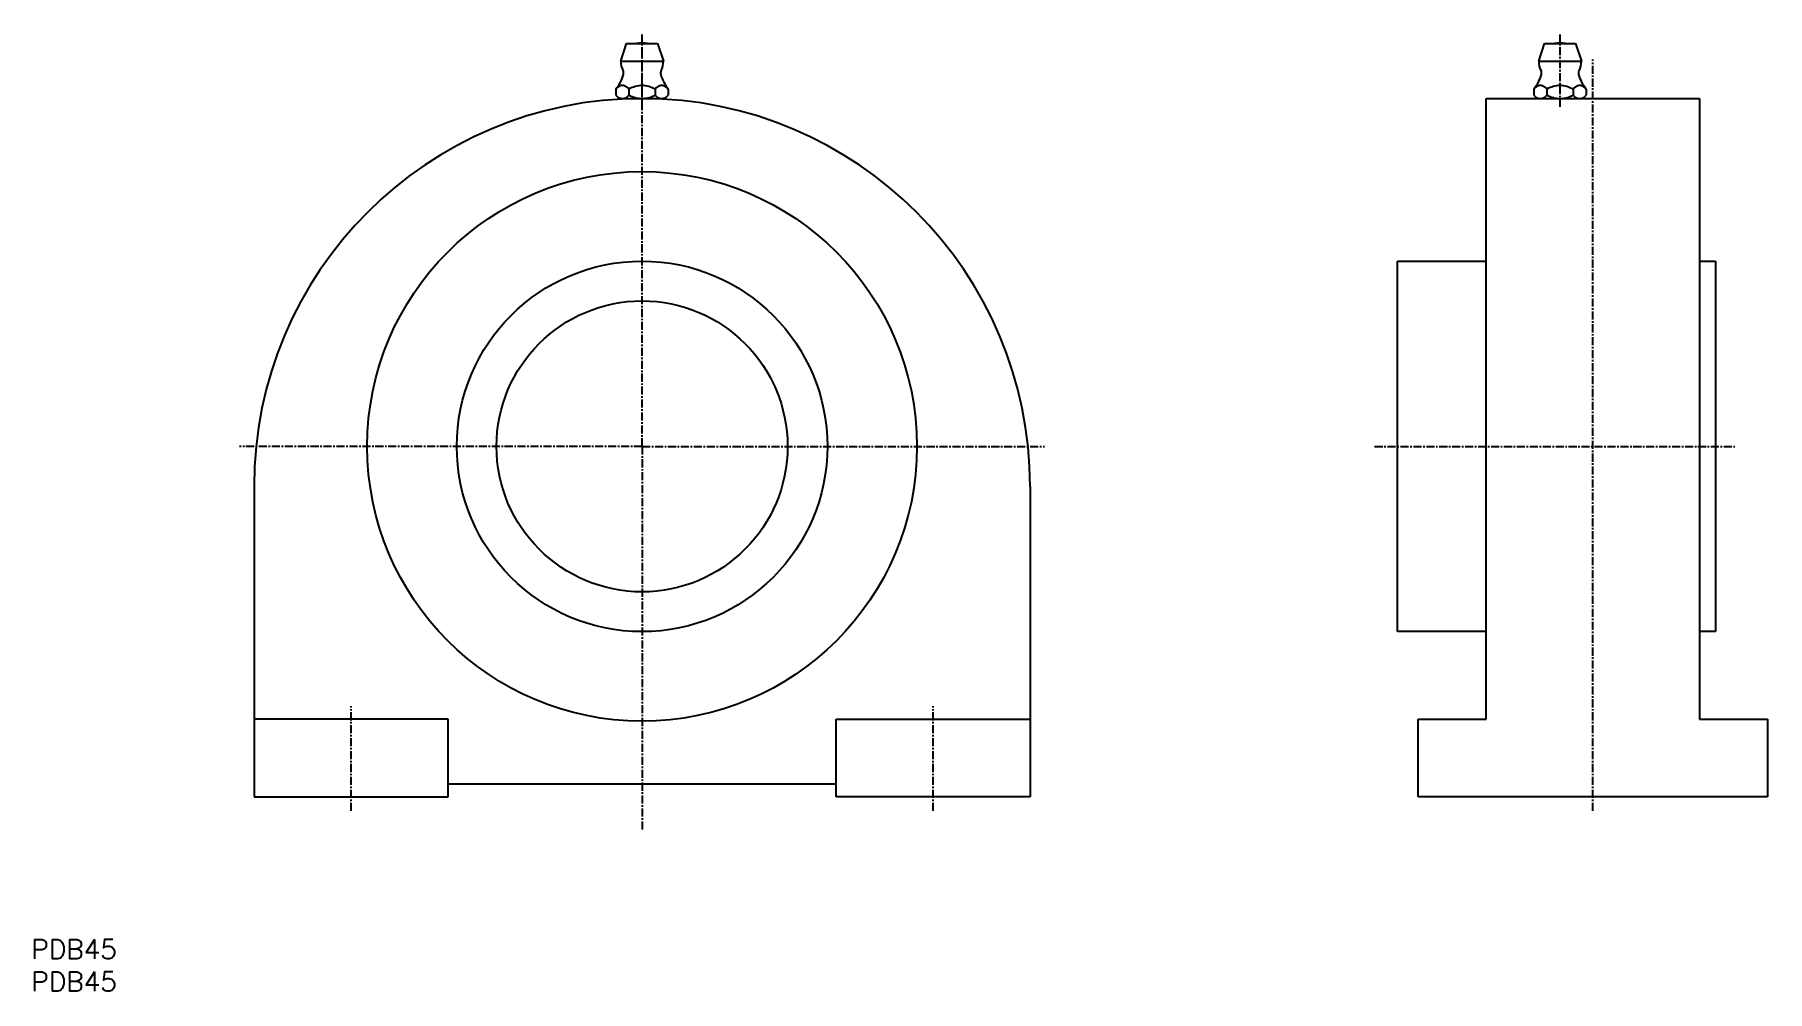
# Model space of a CAD drawing. Extents: x 45 to 313, y 37 to 185.
import ezdxf
from ezdxf.enums import TextEntityAlignment as Align

# ---------------------------------------------------------------- set-up
doc = ezdxf.new("R2010")
doc.units = 0
doc.linetypes.add('CENTER', pattern=[2, 1.25, -0.25, 0.25, -0.25])
doc.layers.get('0').update_dxf_attribs({"linetype": 'CONTINUOUS'})
doc.layers.add('CENTER', color=1, linetype='CENTER')
doc.styles.get("Standard").update_dxf_attribs({"font": 'txt.shx', "bigfont": 'extfont.shx'})

msp = doc.modelspace()

# ---------------------------------------------------------------- linework, layer by layer
at = {"color": 7, "linetype": 'CONTINUOUS'}
for p, q in [((135.92, 181.18), (136.82, 183.88)), ((136.82, 183.88), (141.62, 183.88)), ((141.62, 183.88), (142.52, 181.18)), ((277.86, 181.18), (278.76, 183.88)), ((278.76, 183.88), (283.56, 183.88)), ((283.56, 183.88), (284.46, 181.18)), ((135.92, 181.18), (142.52, 181.18)), ((277.86, 181.18), (284.46, 181.18)), ((135.17, 176.85), (135.17, 175.91)), ((137.19, 176.85), (137.19, 175.91)), ((141.24, 176.85), (141.24, 175.91)), ((143.27, 176.85), (143.27, 175.91)), ((277.11, 176.85), (277.11, 175.91)), ((279.14, 176.85), (279.14, 175.91)), ((283.19, 176.85), (283.19, 175.91)), ((285.21, 176.85), (285.21, 175.91)), ((135.92, 175.38), (142.52, 175.38)), ((139.22, 175.38), (139.22, 175.38)), ((269.72, 175.38), (302.72, 175.38)), ((269.72, 79.38), (269.72, 175.38)), ((277.86, 175.38), (284.46, 175.38)), ((281.16, 175.38), (281.16, 175.38)), ((302.72, 175.38), (302.72, 79.38)), ((256.02, 150.23), (269.72, 150.23)), ((256.02, 92.93), (256.02, 150.23)), ((302.72, 150.23), (305.22, 150.23)), ((305.22, 150.23), (305.22, 92.93)), ((79.22, 115.38), (79.22, 67.38)), ((199.22, 115.38), (199.22, 67.38)), ((269.72, 92.93), (256.02, 92.93)), ((305.22, 92.93), (302.72, 92.93)), ((109.22, 79.38), (79.22, 79.38)), ((109.22, 67.38), (109.22, 79.38)), ((169.22, 79.38), (199.22, 79.38)), ((169.22, 67.38), (169.22, 79.38)), ((259.22, 79.38), (269.72, 79.38)), ((259.22, 67.38), (259.22, 79.38)), ((302.72, 79.38), (313.22, 79.38)), ((313.22, 79.38), (313.22, 67.38)), ((79.22, 67.38), (109.22, 67.38)), ((109.22, 69.38), (169.22, 69.38)), ((199.22, 67.38), (169.22, 67.38)), ((313.22, 67.38), (259.22, 67.38))]:
    msp.add_line(p, q, dxfattribs=at)
for radius in [42.5, 28.65, 22.5]:
    msp.add_circle((139.22, 121.58), radius, dxfattribs=at)
for centre, radius, start, end in [((139.22, 180.79), 3.2, 74.6212, 105.3788), ((281.16, 180.79), 3.2, 74.6212, 105.3788), ((139.22, 181.18), 3.3, 180, 207.0507), ((135.57, 179.31), 0.8, 344.7674, 27.0696), ((142.87, 179.31), 0.8, 152.9304, 195.2326), ((139.22, 181.18), 3.3, 332.9493, 0), ((281.16, 181.18), 3.3, 180, 207.0507), ((277.51, 179.31), 0.8, 344.7674, 27.0696), ((284.81, 179.31), 0.8, 152.9304, 195.2326), ((281.16, 181.18), 3.3, 332.9493, 0), ((130.55, 180.68), 6, 320.3375, 344.7683), ((136.32, 175.92), 1.48, 106.5909, 141.1281), ((136.18, 176.28), 1.1, 75.0414, 104.9586), ((136.04, 175.92), 1.48, 38.8719, 73.4091), ((139.73, 172.02), 5.45, 106.5809, 117.7257), ((139.22, 173.34), 4.04, 75.0501, 104.9499), ((138.71, 172.02), 5.44, 62.2701, 73.4191), ((142.4, 175.92), 1.48, 106.5909, 141.1281), ((142.26, 176.28), 1.1, 75.0414, 104.9586), ((147.89, 180.68), 6, 195.2317, 219.6625), ((142.12, 175.92), 1.48, 38.8719, 73.4091), ((272.49, 180.68), 6, 320.3375, 344.7683), ((278.27, 175.92), 1.48, 106.5909, 141.1281), ((278.13, 176.28), 1.1, 75.0414, 104.9586), ((277.99, 175.92), 1.48, 38.8719, 73.4091), ((281.68, 172.02), 5.45, 106.5809, 117.7257), ((281.16, 173.34), 4.04, 75.0501, 104.9499), ((280.65, 172.02), 5.44, 62.2701, 73.4191), ((284.34, 175.92), 1.48, 106.5909, 141.1281), ((284.2, 176.28), 1.1, 75.0414, 104.9586), ((289.83, 180.68), 6, 195.2317, 219.6625), ((284.06, 175.92), 1.48, 38.8719, 73.4091), ((139.22, 115.38), 60, 0, 180), ((136.32, 176.84), 1.48, 218.8826, 253.4091), ((136.18, 176.48), 1.1, 255.0414, 284.9586), ((136.04, 176.84), 1.48, 286.5909, 321.1283), ((139.73, 180.73), 5.44, 242.2744, 253.4191), ((139.22, 179.42), 4.04, 255.0501, 284.9499), ((138.71, 180.73), 5.45, 286.5809, 297.7299), ((142.4, 176.84), 1.48, 218.8826, 253.4091), ((142.26, 176.48), 1.1, 255.0414, 284.9586), ((142.12, 176.84), 1.48, 286.5909, 321.1283), ((278.27, 176.84), 1.48, 218.8826, 253.4091), ((278.13, 176.48), 1.1, 255.0414, 284.9586), ((277.99, 176.84), 1.48, 286.5909, 321.1283), ((281.68, 180.73), 5.44, 242.2744, 253.4191), ((281.16, 179.42), 4.04, 255.0501, 284.9499), ((280.65, 180.73), 5.45, 286.5809, 297.7299), ((284.34, 176.84), 1.48, 218.8826, 253.4091), ((284.2, 176.48), 1.1, 255.0414, 284.9586), ((284.06, 176.84), 1.48, 286.5909, 321.1283)]:
    msp.add_arc(centre, radius, start, end, dxfattribs=at)
at = {"layer": 'CENTER', "color": 1, "linetype": 'CENTER'}
for p, q in [((139.22, 174.07), (139.22, 185.26)), ((281.16, 174.07), (281.16, 185.26)), ((139.22, 121.58), (139.22, 183.82)), ((286.22, 65.21), (286.22, 181.39)), ((139.22, 121.58), (76.98, 121.58)), ((139.22, 121.58), (139.22, 62.24)), ((139.22, 121.58), (201.46, 121.58)), ((252.49, 121.58), (308.19, 121.58)), ((94.22, 65.21), (94.22, 81.38)), ((184.22, 65.21), (184.22, 81.38))]:
    msp.add_line(p, q, dxfattribs=at)

# ---------------------------------------------------------------- texts
at = {"color": 7, "linetype": 'CONTINUOUS'}
for p in [(44.78, 43.8), (44.78, 38.8)]:
    msp.add_text('PDB45', height=3, dxfattribs=at).set_placement(p, align=Align.MIDDLE_LEFT)

doc.saveas('drawing.dxf')
